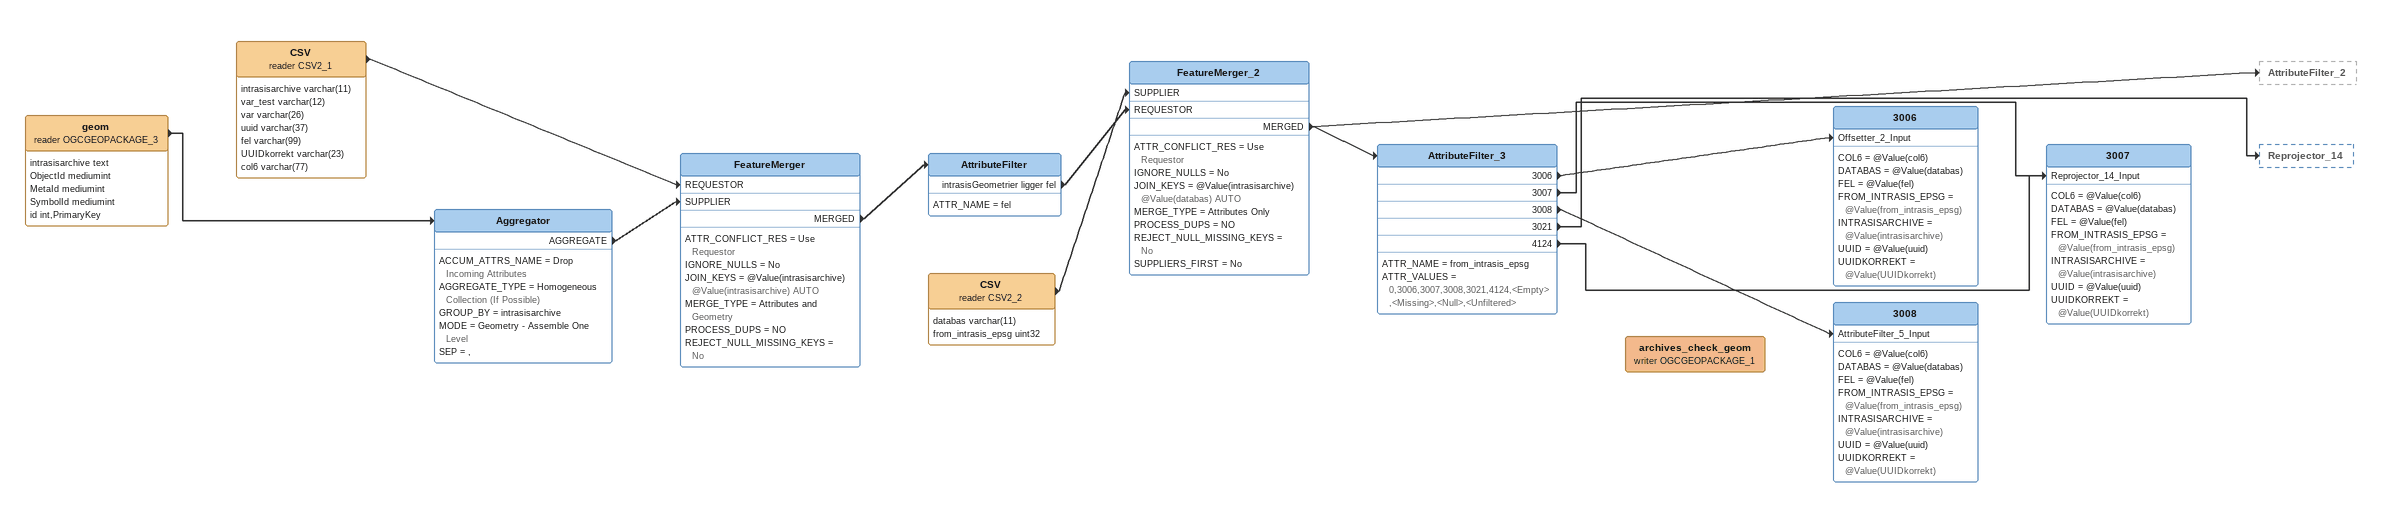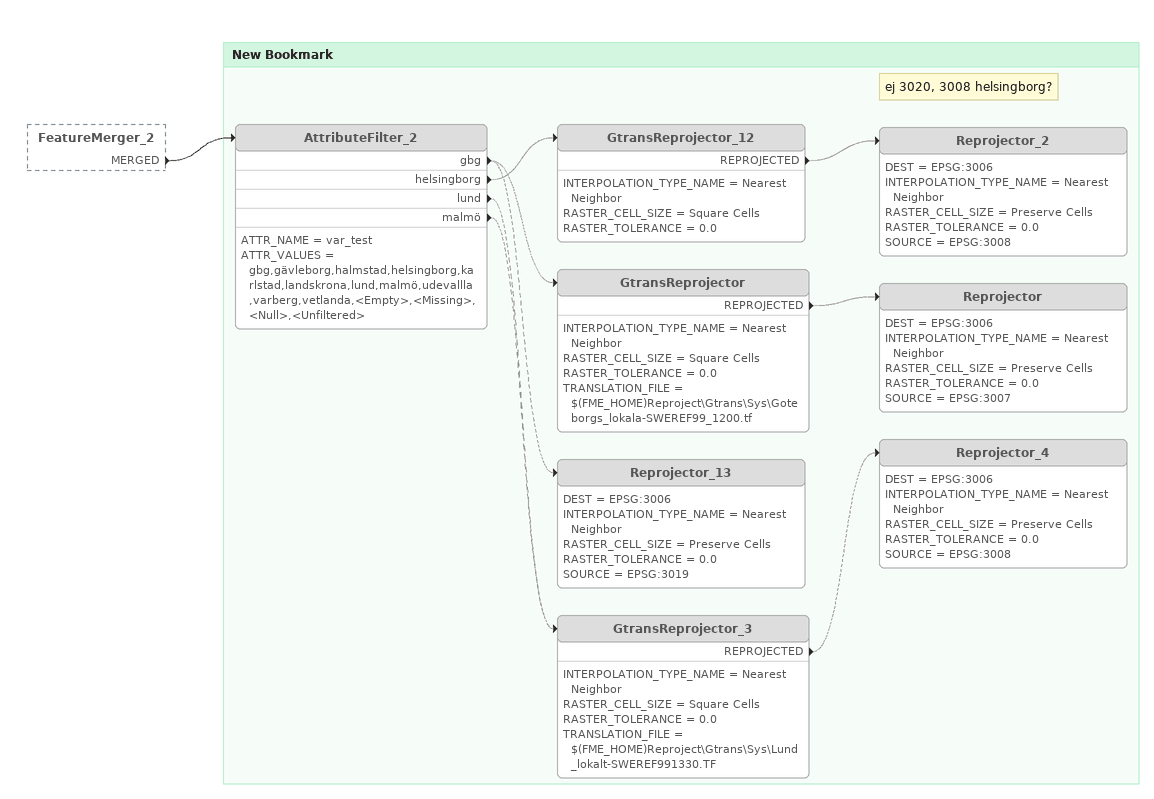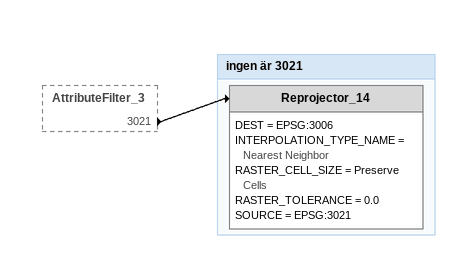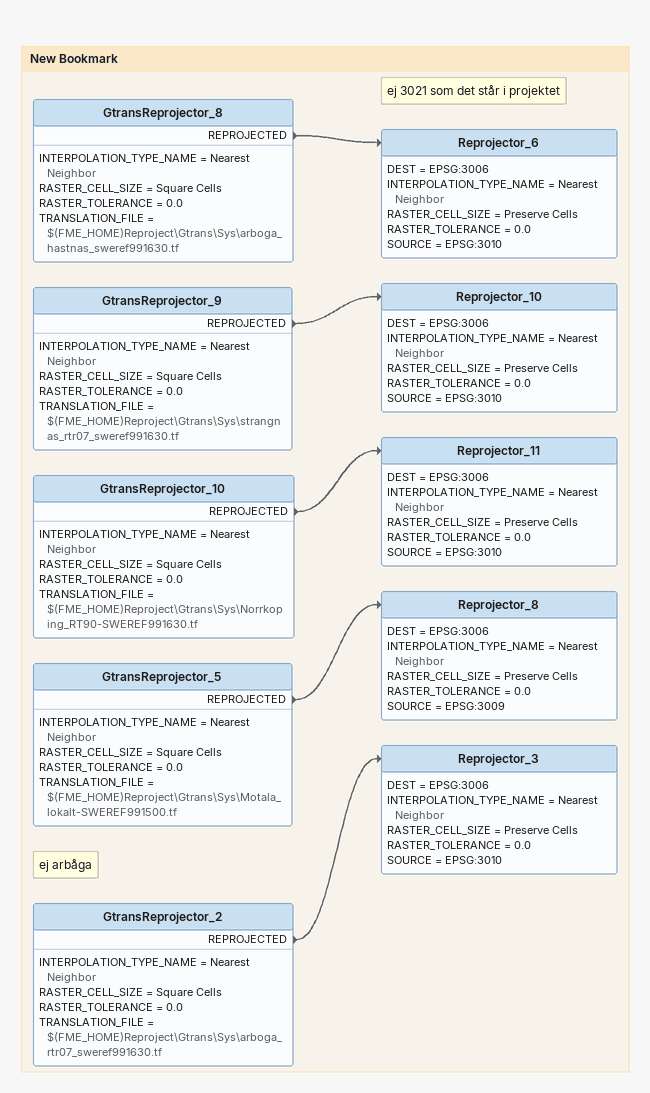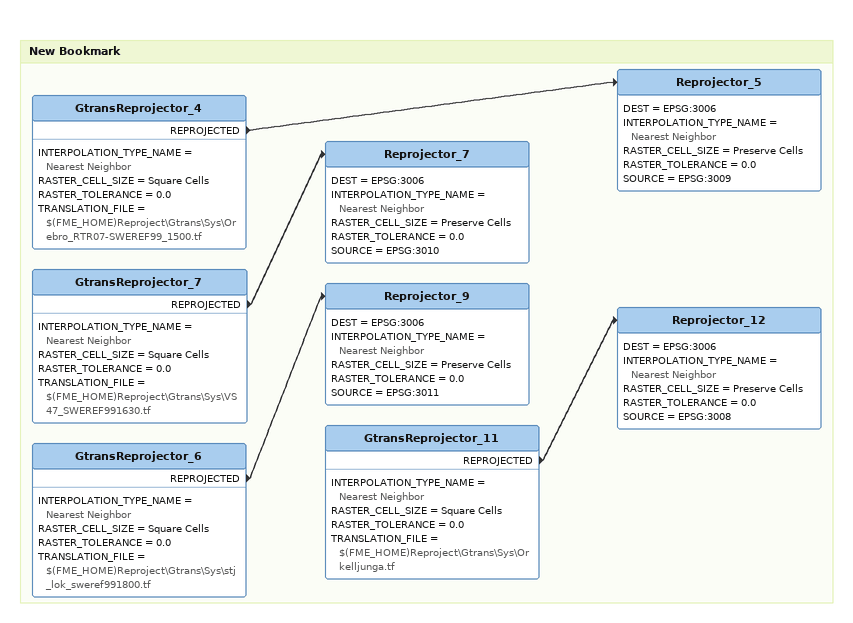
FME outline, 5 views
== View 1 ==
geom (reader OGCGEOPACKAGE_3)
    attributes: intrasisarchive text, ObjectId mediumint, MetaId mediumint, SymbolId mediumint, id int,PrimaryKey
    -> Aggregator
Aggregator
    ACCUM_ATTRS_NAME = Drop Incoming Attributes
    AGGREGATE_TYPE = Homogeneous Collection (If Possible)
    GROUP_BY = intrasisarchive
    MODE = Geometry - Assemble One Level
    SEP = ,
    AGGREGATE -> FeatureMerger [SUPPLIER]
CSV (reader CSV2_1)
    attributes: intrasisarchive varchar(11), var_test varchar(12), var varchar(26), uuid varchar(37), fel varchar(99), UUIDkorrekt varchar(23), col6 varchar(77)
    -> FeatureMerger [REQUESTOR]
FeatureMerger
    ATTR_CONFLICT_RES = Use Requestor
    IGNORE_NULLS = No
    JOIN_KEYS = @Value(intrasisarchive) @Value(intrasisarchive) AUTO
    MERGE_TYPE = Attributes and Geometry
    PROCESS_DUPS = NO
    REJECT_NULL_MISSING_KEYS = No
    MERGED -> AttributeFilter
AttributeFilter
    ATTR_NAME = fel
    intrasisGeometrier ligger fel -> FeatureMerger_2 [REQUESTOR]
CSV (reader CSV2_2)
    attributes: databas varchar(11), from_intrasis_epsg uint32
    -> FeatureMerger_2 [SUPPLIER]
FeatureMerger_2
    ATTR_CONFLICT_RES = Use Requestor
    IGNORE_NULLS = No
    JOIN_KEYS = @Value(intrasisarchive) @Value(databas) AUTO
    MERGE_TYPE = Attributes Only
    PROCESS_DUPS = NO
    REJECT_NULL_MISSING_KEYS = No
    SUPPLIERS_FIRST = No
    MERGED -> AttributeFilter_2
    MERGED -> AttributeFilter_3
AttributeFilter_3
    ATTR_NAME = from_intrasis_epsg
    ATTR_VALUES = 0,3006,3007,3008,3021,4124,<Empty>,<Missing>,<Null>,<Unfiltered>
    3006 -> 3006 [Offsetter_2_Input]
    3007 -> 3007 [Reprojector_14_Input]
    3008 -> 3008 [AttributeFilter_5_Input]
    3021 -> Reprojector_14
    4124 -> 3007 [Reprojector_14_Input]
3006
    COL6 = @Value(col6)
    DATABAS = @Value(databas)
    FEL = @Value(fel)
    FROM_INTRASIS_EPSG = @Value(from_intrasis_epsg)
    INTRASISARCHIVE = @Value(intrasisarchive)
    UUID = @Value(uuid)
    UUIDKORREKT = @Value(UUIDkorrekt)
3007
    COL6 = @Value(col6)
    DATABAS = @Value(databas)
    FEL = @Value(fel)
    FROM_INTRASIS_EPSG = @Value(from_intrasis_epsg)
    INTRASISARCHIVE = @Value(intrasisarchive)
    UUID = @Value(uuid)
    UUIDKORREKT = @Value(UUIDkorrekt)
3008
    COL6 = @Value(col6)
    DATABAS = @Value(databas)
    FEL = @Value(fel)
    FROM_INTRASIS_EPSG = @Value(from_intrasis_epsg)
    INTRASISARCHIVE = @Value(intrasisarchive)
    UUID = @Value(uuid)
    UUIDKORREKT = @Value(UUIDkorrekt)
archives_check_geom (writer OGCGEOPACKAGE_1)

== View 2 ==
FeatureMerger_2 [outside]
    MERGED -> AttributeFilter_2

Bookmark: New Bookmark
AttributeFilter_2 [off]
    ATTR_NAME = var_test
    ATTR_VALUES = gbg,gävleborg,halmstad,helsingborg,karlstad,landskrona,lund,malmö,udevallla,varberg,vetlanda,<Empty>,<Missing>,<Null>,<Unfiltered>
    gbg -> GtransReprojector [off]
    gbg -> Reprojector_13 [off]
    helsingborg -> GtransReprojector_12 [off]
    lund -> GtransReprojector_3 [off]
    malmö -> GtransReprojector_3 [off]
GtransReprojector_12 [off]
    INTERPOLATION_TYPE_NAME = Nearest Neighbor
    RASTER_CELL_SIZE = Square Cells
    RASTER_TOLERANCE = 0.0
    REPROJECTED -> Reprojector_2 [off]
Note: ej 3020, 3008 helsingborg?
Reprojector_2 [off]
    DEST = EPSG:3006
    INTERPOLATION_TYPE_NAME = Nearest Neighbor
    RASTER_CELL_SIZE = Preserve Cells
    RASTER_TOLERANCE = 0.0
    SOURCE = EPSG:3008
GtransReprojector [off]
    INTERPOLATION_TYPE_NAME = Nearest Neighbor
    RASTER_CELL_SIZE = Square Cells
    RASTER_TOLERANCE = 0.0
    TRANSLATION_FILE = $(FME_HOME)Reproject\Gtrans\Sys\Goteborgs_lokala-SWEREF99_1200.tf
    REPROJECTED -> Reprojector [off]
Reprojector [off]
    DEST = EPSG:3006
    INTERPOLATION_TYPE_NAME = Nearest Neighbor
    RASTER_CELL_SIZE = Preserve Cells
    RASTER_TOLERANCE = 0.0
    SOURCE = EPSG:3007
Reprojector_13 [off]
    DEST = EPSG:3006
    INTERPOLATION_TYPE_NAME = Nearest Neighbor
    RASTER_CELL_SIZE = Preserve Cells
    RASTER_TOLERANCE = 0.0
    SOURCE = EPSG:3019
GtransReprojector_3 [off]
    INTERPOLATION_TYPE_NAME = Nearest Neighbor
    RASTER_CELL_SIZE = Square Cells
    RASTER_TOLERANCE = 0.0
    TRANSLATION_FILE = $(FME_HOME)Reproject\Gtrans\Sys\Lund_lokalt-SWEREF991330.TF
    REPROJECTED -> Reprojector_4 [off]
Reprojector_4 [off]
    DEST = EPSG:3006
    INTERPOLATION_TYPE_NAME = Nearest Neighbor
    RASTER_CELL_SIZE = Preserve Cells
    RASTER_TOLERANCE = 0.0
    SOURCE = EPSG:3008

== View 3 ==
AttributeFilter_3 [outside]
    3021 -> Reprojector_14

Bookmark: ingen är 3021
Reprojector_14
    DEST = EPSG:3006
    INTERPOLATION_TYPE_NAME = Nearest Neighbor
    RASTER_CELL_SIZE = Preserve Cells
    RASTER_TOLERANCE = 0.0
    SOURCE = EPSG:3021

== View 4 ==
Bookmark: New Bookmark
GtransReprojector_8
    INTERPOLATION_TYPE_NAME = Nearest Neighbor
    RASTER_CELL_SIZE = Square Cells
    RASTER_TOLERANCE = 0.0
    TRANSLATION_FILE = $(FME_HOME)Reproject\Gtrans\Sys\arboga_hastnas_sweref991630.tf
    REPROJECTED -> Reprojector_6
Note: ej 3021 som det står i projektet
Reprojector_6
    DEST = EPSG:3006
    INTERPOLATION_TYPE_NAME = Nearest Neighbor
    RASTER_CELL_SIZE = Preserve Cells
    RASTER_TOLERANCE = 0.0
    SOURCE = EPSG:3010
GtransReprojector_9
    INTERPOLATION_TYPE_NAME = Nearest Neighbor
    RASTER_CELL_SIZE = Square Cells
    RASTER_TOLERANCE = 0.0
    TRANSLATION_FILE = $(FME_HOME)Reproject\Gtrans\Sys\strangnas_rtr07_sweref991630.tf
    REPROJECTED -> Reprojector_10
Reprojector_10
    DEST = EPSG:3006
    INTERPOLATION_TYPE_NAME = Nearest Neighbor
    RASTER_CELL_SIZE = Preserve Cells
    RASTER_TOLERANCE = 0.0
    SOURCE = EPSG:3010
GtransReprojector_10
    INTERPOLATION_TYPE_NAME = Nearest Neighbor
    RASTER_CELL_SIZE = Square Cells
    RASTER_TOLERANCE = 0.0
    TRANSLATION_FILE = $(FME_HOME)Reproject\Gtrans\Sys\Norrkoping_RT90-SWEREF991630.tf
    REPROJECTED -> Reprojector_11
Reprojector_11
    DEST = EPSG:3006
    INTERPOLATION_TYPE_NAME = Nearest Neighbor
    RASTER_CELL_SIZE = Preserve Cells
    RASTER_TOLERANCE = 0.0
    SOURCE = EPSG:3010
GtransReprojector_5
    INTERPOLATION_TYPE_NAME = Nearest Neighbor
    RASTER_CELL_SIZE = Square Cells
    RASTER_TOLERANCE = 0.0
    TRANSLATION_FILE = $(FME_HOME)Reproject\Gtrans\Sys\Motala_lokalt-SWEREF991500.tf
    REPROJECTED -> Reprojector_8
Reprojector_8
    DEST = EPSG:3006
    INTERPOLATION_TYPE_NAME = Nearest Neighbor
    RASTER_CELL_SIZE = Preserve Cells
    RASTER_TOLERANCE = 0.0
    SOURCE = EPSG:3009
Note: ej arbåga
GtransReprojector_2
    INTERPOLATION_TYPE_NAME = Nearest Neighbor
    RASTER_CELL_SIZE = Square Cells
    RASTER_TOLERANCE = 0.0
    TRANSLATION_FILE = $(FME_HOME)Reproject\Gtrans\Sys\arboga_rtr07_sweref991630.tf
    REPROJECTED -> Reprojector_3
Reprojector_3
    DEST = EPSG:3006
    INTERPOLATION_TYPE_NAME = Nearest Neighbor
    RASTER_CELL_SIZE = Preserve Cells
    RASTER_TOLERANCE = 0.0
    SOURCE = EPSG:3010

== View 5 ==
Bookmark: New Bookmark
GtransReprojector_7
    INTERPOLATION_TYPE_NAME = Nearest Neighbor
    RASTER_CELL_SIZE = Square Cells
    RASTER_TOLERANCE = 0.0
    TRANSLATION_FILE = $(FME_HOME)Reproject\Gtrans\Sys\VS47_SWEREF991630.tf
    REPROJECTED -> Reprojector_7
Reprojector_7
    DEST = EPSG:3006
    INTERPOLATION_TYPE_NAME = Nearest Neighbor
    RASTER_CELL_SIZE = Preserve Cells
    RASTER_TOLERANCE = 0.0
    SOURCE = EPSG:3010
GtransReprojector_4
    INTERPOLATION_TYPE_NAME = Nearest Neighbor
    RASTER_CELL_SIZE = Square Cells
    RASTER_TOLERANCE = 0.0
    TRANSLATION_FILE = $(FME_HOME)Reproject\Gtrans\Sys\Orebro_RTR07-SWEREF99_1500.tf
    REPROJECTED -> Reprojector_5
Reprojector_5
    DEST = EPSG:3006
    INTERPOLATION_TYPE_NAME = Nearest Neighbor
    RASTER_CELL_SIZE = Preserve Cells
    RASTER_TOLERANCE = 0.0
    SOURCE = EPSG:3009
GtransReprojector_6
    INTERPOLATION_TYPE_NAME = Nearest Neighbor
    RASTER_CELL_SIZE = Square Cells
    RASTER_TOLERANCE = 0.0
    TRANSLATION_FILE = $(FME_HOME)Reproject\Gtrans\Sys\stj_lok_sweref991800.tf
    REPROJECTED -> Reprojector_9
Reprojector_9
    DEST = EPSG:3006
    INTERPOLATION_TYPE_NAME = Nearest Neighbor
    RASTER_CELL_SIZE = Preserve Cells
    RASTER_TOLERANCE = 0.0
    SOURCE = EPSG:3011
GtransReprojector_11
    INTERPOLATION_TYPE_NAME = Nearest Neighbor
    RASTER_CELL_SIZE = Square Cells
    RASTER_TOLERANCE = 0.0
    TRANSLATION_FILE = $(FME_HOME)Reproject\Gtrans\Sys\Orkelljunga.tf
    REPROJECTED -> Reprojector_12
Reprojector_12
    DEST = EPSG:3006
    INTERPOLATION_TYPE_NAME = Nearest Neighbor
    RASTER_CELL_SIZE = Preserve Cells
    RASTER_TOLERANCE = 0.0
    SOURCE = EPSG:3008
